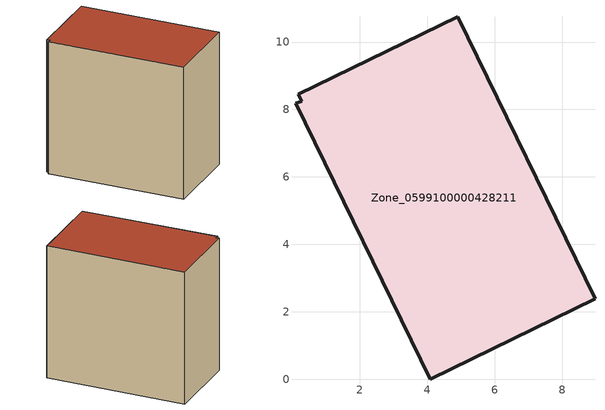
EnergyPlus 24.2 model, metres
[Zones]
Zone_0599100000428211
 floor ground (C_G): 4.08,0 0.09,8.18 0.28,8.25 0.18,8.45 4.91,10.75 8.98,2.38 z0
 wall outside (C_F): 4.08,0 8.98,2.38 4.91,10.75 0.18,8.45 0.28,8.25 0.09,8.18 4.08,0 z0:9.02
 roof outside (C_R): 0.09,8.18 4.08,0 8.98,2.38 4.91,10.75 0.18,8.45 0.28,8.25 z9.02
[BUILDING]
Pand.0599100000428211: North Axis=0; Terrain=City; Loads Convergence Tolerance Value=0.04; Temperature Convergence Tolerance Value=0.4; Solar Distribution=FullExterior; Maximum Number of Warmup Days=25; Minimum Number of Warmup Days=1
[Site:Location]
Rotterdam.The.Hague.AP_ZH_NLD Design_Conditions: Latitude=51.96; Longitude=4.45; Time Zone=1; Elevation=-4.5
[SITE:GROUNDTEMPERATURE:BUILDINGSURFACE]
18, 18, 18, 18, 18, 18, 18, 18, 18, 18, 18, 18
[MATERIAL] Thermal Absorptance=0.9; Solar Absorptance=0.7; Visible Absorptance=0.7
Name | Roughness | Thickness | Conductivity | Density | Specific Heat
G.TC.2006-2014 | MediumSmooth | 0.15 | 0.06 | 540 | 1210
F.TC.2006-2014 | Rough | 0.3 | 0.12 | 1920 | 840
R.TC.2006-2014 | MediumRough | 0.2 | 0.08 | 1500 | 1000
[CONSTRUCTION]
C_G: G.TC.2006-2014
C_F: F.TC.2006-2014
C_R: R.TC.2006-2014
[ZONE]
Zone_0599100000428211: Type=1; Multiplier=1; Ceiling Height=Autocalculate; Volume=Autocalculate; Floor Area=autocalculate; Part of Total Floor Area=Yes
[ZONEINFILTRATION:DESIGNFLOWRATE]
Infil_Zone_0599100000428211: Zone or ZoneList or Space or SpaceList=Zone_0599100000428211; Schedule=AlwaysOn; Design Flow Rate Calculation Method=Flow/Area; Flow Rate per Floor Area=0.0015; Constant Term Coefficient=1; Temperature Term Coefficient=0; Velocity Term Coefficient=0; Velocity Squared Term Coefficient=0
[HVACTEMPLATE:ZONE:IDEALLOADSAIRSYSTEM]
Zone_0599100000428211: Maximum Heating Supply Air Temperature=50; Minimum Cooling Supply Air Temperature=13; Maximum Heating Supply Air Humidity Ratio=0.0156; Minimum Cooling Supply Air Humidity Ratio=0.0077; Heating Limit=NoLimit; Cooling Limit=NoLimit; Dehumidification Control Type=ConstantSensibleHeatRatio; Cooling Sensible Heat Ratio=0.7; Dehumidification Setpoint=60; Humidification Control Type=None; Humidification Setpoint=30; Outdoor Air Method=None; Outdoor Air Flow Rate per Person=0.00944; Outdoor Air Flow Rate per Zone Floor Area=0; Outdoor Air Flow Rate per Zone=0; Demand Controlled Ventilation Type=None; Outdoor Air Economizer Type=NoEconomizer; Heat Recovery Type=None; Sensible Heat Recovery Effectiveness=0.7; Latent Heat Recovery Effectiveness=0.65
[ZONECONTROL:THERMOSTAT]
ThermostatControl_Zone_0599100000428211: Zone or ZoneList=Zone_0599100000428211; Control Type Schedule=DualSetpointControlType; Control 1=Thermostat_Zone_0599100000428211; Temperature Difference Between Cutout And Setpoint=0
[THERMOSTATSETPOINT:DUALSETPOINT]
Thermostat_Zone_0599100000428211: Heating Setpoint Temperature Schedule=HeatingSetpoint_Zone_0599100000428211; Cooling Setpoint Temperature Schedule=CoolingSetpoint_Zone_0599100000428211
[SCHEDULE:COMPACT]
HeatingSetpoint_Zone_0599100000428211: Through: 12/31, For: AllDays, Until: 24:00, 21
CoolingSetpoint_Zone_0599100000428211: Through: 12/31, For: AllDays, Until: 24:00, 24
DualSetpointControlType: Through: 12/31, For: AllDays, Until: 24:00, 4
AlwaysOn: Through: 12/31, For: AllDays, Until: 24:00, 1
